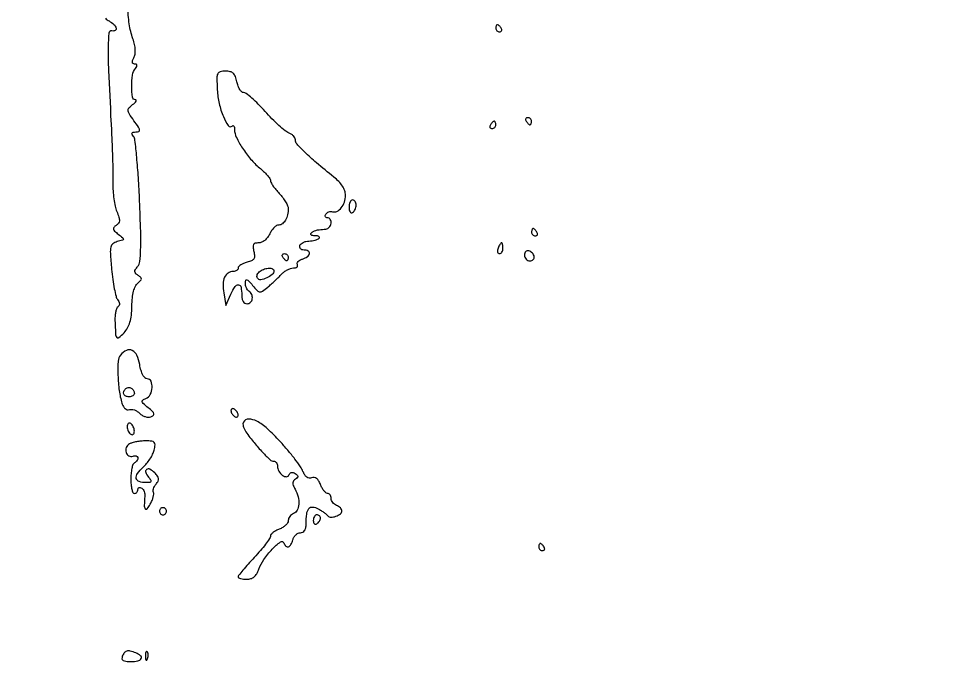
# Model space of a CAD drawing. Extents: x 0 to 4160, y 0 to 3120.
# Drawn here: x 3637.7 to 3898.8, y 365.5 to 545.7 of the extents above; entities that cross this region are included whole.
import ezdxf

# ---------------------------------------------------------------- set-up
doc = ezdxf.new("R2010")
doc.units = 0

msp = doc.modelspace()

# ---------------------------------------------------------------- linework, layer by layer
for points in [[(4159.499279, 606.274193, 0.000001), (4159.667734, 974.478125, 0.000057), (4159.806661, 1380.08378, 0.000034), (4159.883999, 1862.25)], [(757.647081, 3119.740147, 0.000002), (520.492565, 3119.487217, 0.4139)], [(1964.75, 0.149832, 0.000016), (2717.930904, 0.232101, 0.000028), (3351.473438, 0.357111)], [(3661.930922, 545.775842, 0.072739), (3662.928822, 545.038093, -0.060609), (3664.282626, 544.086914, -0.138584), (3664.941516, 543.040263, -0.351409), (3664.67623, 542.393832, -0.177558), (3663.75, 542.25, 0.440917), (3662.888812, 541.617926, 0.024039), (3662.666857, 537.861985, 0.014019), (3662.781627, 531.142755, 0.001876), (3663.473314, 517, -0.00273), (3663.716141, 511.855061, -0.00277), (3663.901462, 506.732743, -0.002693), (3664.013982, 502.275237, -0.01136), (3664.006314, 499.600827, 0.02268), (3664.047659, 497.509364, 0.018365), (3664.27588, 495.276225, 0.018743), (3664.639985, 493.229468, 0.044822), (3665.100046, 491.758468, -0.019805), (3665.684896, 490.171526, -0.090917), (3665.813631, 489.203083, -0.148995), (3665.562342, 488.503826, -0.087329), (3664.909577, 487.888638, 0.063658), (3664.270112, 487.340445, 0.246468), (3664.144197, 486.850696, 0.150999), (3664.470405, 486.295711, 0.022099), (3665.485088, 485.448854, -0.008692), (3666.774297, 484.430238, -0.255778), (3666.925556, 484.055792, -0.296813), (3666.68271, 483.763919, -0.010998), (3665.238854, 483.352211, 0.097353), (3664.003271, 482.755549, 0.18263), (3663.417052, 481.831945, 0.067514), (3663.296273, 480.095623, 0.005762), (3663.640014, 475.634354, 0.01193), (3663.95899, 472.805417, 0.015026), (3664.394981, 470.206141, 0.013157), (3664.877971, 468.071829, 0.105529), (3665.321946, 467.173785, -0.056252), (3665.689833, 466.583111, -0.097263), (3665.832892, 466.024552, -0.123064), (3665.741509, 465.544429, -0.129145), (3665.435698, 465.173785, 0.143506), (3665.079942, 464.716955, 0.037114), (3664.799094, 463.816674, 0.034642), (3664.619755, 462.697849, 0.029302), (3664.582494, 461.5, 0.005274), (3664.731745, 457.578354, 0.141653), (3665.066197, 456.601994, 0.441206), (3665.678784, 456.522962, 0.029519), (3667.112877, 457.890784, 0.05885), (3668.106087, 459.245983, 0.056687), (3668.771265, 460.812104, 0.045791), (3669.161165, 462.766946, 0.021805), (3669.31959, 465.329346, -0.02042), (3669.456052, 467.640374, -0.037656), (3669.783828, 469.493234, -0.047724), (3670.283268, 470.879747, -0.114591), (3670.956713, 471.730997, 0.025907), (3671.764518, 472.446827, 0.188288), (3671.972728, 472.910982, 0.225595), (3671.793037, 473.342829, 0.037937), (3671.064302, 473.904781, -0.050754), (3670.381159, 474.460015, -0.182678), (3670.153329, 474.962709, -0.155995), (3670.298597, 475.542888, -0.034485), (3670.904935, 476.385454, 0.145738), (3671.526821, 477.842983, 0.020783), (3671.764169, 481.120724, 0.014805), (3671.769853, 486.210575, 0.003489), (3671.468189, 494.711669, 0.005249), (3671.122449, 501.235484, 0.00781), (3670.670828, 506.935615, 0.003952), (3670.177161, 511.730842, 0.142006), (3669.755111, 512.75, -0.047651), (3669.368985, 513.339982, -0.252412), (3669.372795, 513.71303, -0.229828), (3669.692761, 513.938704, -0.04064), (3670.445649, 514, 0.092377), (3671.228578, 514.145894, 0.357785), (3671.454592, 514.545116, 0.103412), (3671.143112, 515.329215, 0.008639), (3669.899969, 517.14048, -0.010392), (3668.529144, 519.152866, -0.124039), (3668.226122, 520.036407, -0.217736), (3668.476939, 520.733889, -0.041383), (3669.523005, 521.64048, 0.026022), (3670.166505, 522.164486, 0.080586), (3670.515284, 522.600641, 0.261223), (3670.516, 522.867272, 0.272042), (3670.290107, 523, -0.377088), (3669.478432, 523.713619, -0.031906), (3669.283692, 526.723744, -0.035368), (3669.506328, 529.903999, -0.129539), (3670.282978, 531.75, 0.037739), (3670.64821, 532.306926, 0.166594), (3670.715487, 532.687785, 0.268964), (3670.528456, 532.91869, 0.091378), (3670.087261, 533, -0.13133), (3669.642837, 533.118781, -0.235513), (3669.438763, 533.426311, -0.123265), (3669.503915, 533.957614, -0.031032), (3669.869637, 534.756415, 0.08479), (3670.197783, 535.739309, 0.051361), (3670.259751, 536.967421, 0.042795), (3670.059412, 538.412511, 0.026965), (3669.592849, 540.052248, -0.045805), (3668.577027, 544.210822, -0.03072), (3668.153363, 549.089999, -0.028228)]]:
    msp.add_lwpolyline(points, format="xyb")
for points in [[(3771, 543, 0.105053), (3771.081062, 542.618444, 0.099167), (3771.311086, 542.29375, 0.09642), (3771.654762, 542.076123, 0.093332), (3772.059017, 542, 0.108972), (3772.413961, 542.078288, 0.182303), (3772.6254, 542.29375, 0.161196), (3772.656512, 542.6179, 0.082592), (3772.5, 543, 0.029505), (3772.231006, 543.382774, 0.035638), (3771.933975, 543.70625, 0.038439), (3771.65171, 543.934461, 0.151918), (3771.440983, 544, 0.210953), (3771.272352, 543.92554, 0.081139), (3771.129539, 543.70625, 0.061769), (3771.032345, 543.382849, 0.042167)], [(3693.174933, 525.75, 0.042707), (3693.701203, 521.956845, 0.042114), (3694.865397, 518.289716, 0.053108), (3696.234049, 515.770664, 0.468455), (3697.336924, 515.670257, -0.19357), (3697.586589, 515.776694, -0.250086), (3697.805221, 515.665762, -0.113619), (3697.954417, 515.297437, -0.039671), (3698, 514.723827, 0.112293), (3698.496982, 512.538857, 0.032287), (3700.206152, 509.49651, 0.032577), (3702.498466, 506.427541, 0.04439), (3704.9638, 504.010977, -0.018623), (3706.126433, 502.983158, -0.024132), (3707.108116, 501.953128, -0.023039), (3707.826845, 501.040407, -0.156504), (3708, 500.500758, 0.12823), (3708.144172, 499.947839, 0.020481), (3708.734375, 498.987549, 0.021525), (3709.5428, 497.890546, 0.017386), (3710.5, 496.783426, -0.02459), (3711.456888, 495.643903, -0.027004), (3712.265625, 494.449858, -0.027834), (3712.83863, 493.364332, -0.107924), (3713, 492.625431, -0.054159), (3712.806638, 490.845538, -0.075223), (3712.232606, 489.350438, -0.095514), (3711.379974, 488.352826, -0.169894), (3710.371572, 488, 0.139715), (3709.747772, 487.822221, 0.054941), (3709.038013, 487.265625, 0.048761), (3708.358492, 486.456481, 0.043421), (3707.818046, 485.5, -0.056663), (3707.23112, 484.52248, -0.059104), (3706.446984, 483.717053, -0.064719), (3705.575432, 483.180942, -0.105945), (3704.731077, 483, 0.059628), (3703.777628, 482.88589, 0.207901), (3703.294389, 482.519907, 0.158828), (3703.157778, 481.837649, 0.032136), (3703.383919, 480.606482, -0.044672), (3703.583573, 479.342146, -0.158059), (3703.385835, 478.555247, -0.152069), (3702.757679, 478.01614, -0.040404), (3701.492327, 477.58743, 0.034827), (3700.538185, 477.275964, 0.046883), (3699.732121, 476.857493, 0.055474), (3699.171985, 476.40139, 0.196622), (3699, 475.980948, -0.139186), (3698.893812, 475.606875, -0.100034), (3698.595343, 475.288153, -0.085526), (3698.148943, 475.07353, -0.069492), (3697.622445, 475, 0.149596), (3696.197721, 474.563977, 0.140884), (3695.220634, 473.396597, 0.098176), (3694.79467, 471.502794, 0.046729), (3694.964799, 469), (3695.534156, 465.5), (3696.979265, 468.677878, -0.035536), (3698.131236, 470.797463, -0.276808), (3699.096955, 471.278131, -0.34182), (3699.807634, 470.633116, -0.043792), (3700, 468.440983, 0.049343), (3700.099992, 467.430217, 0.088683), (3700.403627, 466.656831, 0.117066), (3700.884257, 466.17494, 0.1393), (3701.5, 466, 0.197974), (3702.45935, 466.395348, 0.163204), (3702.959892, 467.39193, 0.142059), (3702.789249, 468.599932, 0.14977), (3702, 469.5, -0.102113), (3701.619313, 469.859726, -0.05347), (3701.303523, 470.433213, -0.049991), (3701.094743, 471.116351, -0.054147), (3701.033269, 471.809017, -0.068654), (3701.148816, 472.540041, -0.425256), (3701.452242, 472.695228, -0.126116), (3701.980723, 472.347231, -0.010782), (3703.053926, 471.113706, 0.016229), (3704.368029, 469.636102, 0.175053), (3705.071706, 469.283206, 0.188443), (3705.81235, 469.475691, 0.019328), (3707.262341, 470.613706, 0.007924), (3708.231306, 471.463433, 0.00538), (3709.308465, 472.459964, 0.005421), (3710.327983, 473.444881, 0.010813), (3711.10898, 474.25, -0.045679), (3711.85588, 474.919676, -0.038573), (3712.754011, 475.485937, -0.040259), (3713.661075, 475.874747, -0.081298), (3714.426312, 476, 0.054954), (3715.033456, 476.066932, 0.118836), (3715.452614, 476.272601, 0.189382), (3715.620163, 476.576586, 0.172426), (3715.544496, 476.928004, -0.209118), (3715.487054, 477.331877, -0.11865), (3715.731201, 477.771225, -0.081387), (3716.255962, 478.182695, -0.048846), (3716.985479, 478.495391, 0.069812), (3718.378211, 479.162548, 0.206404), (3718.944985, 480.032217, 0.333056), (3718.589149, 480.728388, 0.114314), (3717.416667, 481, -0.081861), (3716.84371, 481.094439, -0.124392), (3716.422119, 481.367188, -0.144111), (3716.219024, 481.774237, -0.126024), (3716.254378, 482.25, -0.129245), (3716.570649, 482.73067, -0.065941), (3717.171257, 483.141636, -0.058717), (3717.946546, 483.425593, -0.054942), (3718.784415, 483.530036, 0.030348), (3719.644599, 483.594601, 0.030899), (3720.485379, 483.762739, 0.032488), (3721.193626, 484.000677, 0.09941), (3721.61337, 484.280036, 0.209617), (3721.719064, 484.550814, 0.243571), (3721.583302, 484.788511, 0.106257), (3721.155851, 484.950528, 0.037663), (3720.5, 485, -0.039368), (3719.846247, 485.051553, -0.11251), (3719.425521, 485.220312, -0.249223), (3719.297769, 485.467655, -0.195863), (3719.416667, 485.75, -0.060344), (3720.014001, 486.218259, -0.068977), (3720.680298, 486.505145, -0.039158), (3721.6652, 486.695138, -0.007287), (3723.5, 486.875, 0.197658), (3724.468507, 487.371151, 0.14268), (3724.973042, 488.489998, 0.175386), (3724.750586, 489.548997, 0.259742), (3723.940983, 490, -0.116908), (3723.589513, 490.083318, -0.185914), (3723.384183, 490.309256, -0.154935), (3723.362811, 490.650248, -0.077339), (3723.532624, 491.052786, -0.089231), (3723.867795, 491.426137, -0.076423), (3724.329796, 491.683768, -0.076974), (3724.844554, 491.789454, -0.092917), (3725.332712, 491.722429, 0.194381), (3726.607663, 491.801864, 0.11383), (3727.821574, 492.769298, 0.090391), (3728.697494, 494.407776, 0.077818), (3729, 496.339678, 0.085311), (3728.788807, 497.568457, 0.057303), (3728.161407, 498.851184, 0.048884), (3727.14034, 500.147775, 0.033079), (3725.75, 501.417025, -0.006124), (3720.882947, 505.401473, -0.017127), (3717.604879, 508.349941, -0.0186), (3715.455739, 510.580383, -0.184461), (3715, 511.773677, 0.124649), (3714.861522, 512.32052, 0.064473), (3714.446399, 512.896131, 0.057927), (3713.836132, 513.411719, 0.055526), (3713.1154, 513.782224, -0.080108), (3712.112862, 514.361278, -0.01301), (3710.401407, 515.831341, -0.014059), (3708.463441, 517.687368, -0.011962), (3706.522731, 519.75, 0.012581), (3704.625888, 521.76101, 0.017457), (3702.820972, 523.457813, 0.014035), (3701.261834, 524.748706, 0.167409), (3700.532331, 525, -0.191988), (3699.99757, 525.213193, -0.063014), (3699.450435, 525.88125, -0.052007), (3698.973946, 526.851664, -0.038799), (3698.65, 528, 0.036582), (3698.226901, 529.525633, 0.11808), (3697.655268, 530.400549, 0.135407), (3696.799568, 530.85457, 0.054714), (3695.474529, 531, 0.056684), (3693.975326, 530.82949, 0.237167), (3693.297072, 530.267163, 0.10837), (3693.056569, 529.061842, 0.008388)], [(3779.5, 517, 0.029505), (3779.768994, 516.617226, 0.035638), (3780.066025, 516.29375, 0.038439), (3780.34829, 516.065539, 0.151918), (3780.559017, 516, 0.210953), (3780.727648, 516.07446, 0.081139), (3780.870461, 516.29375, 0.061769), (3780.967655, 516.617151, 0.042167), (3781, 517, 0.105053), (3780.918938, 517.381556, 0.099167), (3780.688914, 517.70625, 0.09642), (3780.345238, 517.923877, 0.093332), (3779.940983, 518, 0.108972), (3779.586039, 517.921712, 0.182303), (3779.3746, 517.70625, 0.161196), (3779.343488, 517.3821, 0.082592)], [(3769.5, 516, 0.082592), (3769.343488, 515.6179, 0.161196), (3769.3746, 515.29375, 0.182303), (3769.586039, 515.078288, 0.108972), (3769.940983, 515, 0.093332), (3770.345238, 515.076123, 0.09642), (3770.688914, 515.29375, 0.099167), (3770.918938, 515.618444, 0.105053), (3771, 516, 0.042167), (3770.967655, 516.382849, 0.061769), (3770.870461, 516.70625, 0.081139), (3770.727648, 516.92554, 0.210953), (3770.559017, 517, 0.151918), (3770.34829, 516.934461, 0.038439), (3770.066025, 516.70625, 0.035638), (3769.768994, 516.382774, 0.029505)], [(3730, 492.940983, 0.047867), (3730.071541, 492.195401, 0.104212), (3730.29375, 491.66835, 0.181468), (3730.621877, 491.441401, 0.202618), (3731, 491.5, 0.08825), (3731.382836, 491.842344, 0.053305), (3731.70625, 492.359775, 0.051278), (3731.925833, 492.961978, 0.061875), (3732, 493.559017, 0.067639), (3731.925146, 494.109818, 0.08433), (3731.70625, 494.576711, 0.09965), (3731.38134, 494.888931, 0.142666), (3731, 495, 0.195654), (3730.618015, 494.844577, 0.086673), (3730.29375, 494.395164, 0.066561), (3730.073608, 493.729059, 0.0466)], [(3781, 486, 0.105053), (3781.081062, 485.618444, 0.099167), (3781.311086, 485.29375, 0.09642), (3781.654762, 485.076123, 0.093332), (3782.059017, 485, 0.108972), (3782.413961, 485.078288, 0.182303), (3782.6254, 485.29375, 0.161196), (3782.656512, 485.6179, 0.082592), (3782.5, 486, 0.029505), (3782.231006, 486.382774, 0.035638), (3781.933975, 486.70625, 0.038439), (3781.65171, 486.934461, 0.151918), (3781.440983, 487, 0.210953), (3781.272352, 486.92554, 0.081139), (3781.129539, 486.70625, 0.061769), (3781.032345, 486.382849, 0.042167)], [(3771.638374, 481.5, 0.055937), (3771.488865, 480.925634, 0.100118), (3771.516384, 480.440625, 0.147206), (3771.710807, 480.122486, 0.184534), (3772.031385, 480, 0.152681), (3772.400789, 480.115494, 0.098158), (3772.715469, 480.440625, 0.08088), (3772.92777, 480.926468, 0.062722), (3773, 481.5, 0.024748), (3772.971531, 482.074824, 0.039339), (3772.884553, 482.559375, 0.046727), (3772.758929, 482.903916, 0.289661), (3772.606989, 483, 0.222225), (3772.420671, 482.912889, 0.030693), (3772.160341, 482.559375, 0.030395), (3771.887494, 482.074558, 0.02136)], [(3779, 479.583333, 0.099038), (3779.120875, 478.979073, 0.097945), (3779.465104, 478.465104, 0.097945), (3779.979073, 478.120875, 0.099038), (3780.583333, 478, 0.190724), (3781.459866, 478.346973, 0.244413), (3781.742973, 479.153639, 0.165501), (3781.250696, 480.122932, 0.113253), (3780.1875, 480.770833, 0.134046), (3779.735738, 480.795817, 0.144529), (3779.348828, 480.585286, 0.119977), (3779.089234, 480.158616, 0.077096)], [(3713, 479, -0.042167), (3712.967655, 478.617151, -0.061769), (3712.870461, 478.29375, -0.081139), (3712.727648, 478.07446, -0.210953), (3712.559017, 478, -0.151918), (3712.34829, 478.065539, -0.038439), (3712.066025, 478.29375, -0.035638), (3711.768994, 478.617226, -0.029505), (3711.5, 479, -0.082592), (3711.343488, 479.3821, -0.161196), (3711.3746, 479.70625, -0.182303), (3711.586039, 479.921712, -0.108972), (3711.940983, 480, -0.093332), (3712.345238, 479.923877, -0.09642), (3712.688914, 479.70625, -0.099167), (3712.918938, 479.381556, -0.105053)], [(3709, 475.240547, -0.219642), (3708.505453, 474.169055, -0.068784), (3706.977904, 473.19294, -0.073124), (3705.322828, 472.707559, -0.297461), (3704.418245, 473.132282, -0.12583), (3704.267006, 473.615662, -0.099545), (3704.346718, 474.15944, -0.088966), (3704.646222, 474.680777, -0.076969), (3705.121885, 475.096491, -0.058301), (3706.406892, 475.714273, -0.073768), (3707.701088, 475.955663, -0.11068), (3708.643216, 475.780979, -0.30032)], [(3666.130208, 451.656891, 0.161342), (3665.463574, 449.952318, 0.020933), (3665.419951, 445.99113, 0.025364), (3665.769367, 441.716677, 0.04232), (3666.545655, 438.193442, 0.051243), (3666.927042, 437.300982, 0.087148), (3667.436034, 436.671694, 0.116661), (3668.014173, 436.367348, 0.155919), (3668.602483, 436.400953, -0.117813), (3669.229195, 436.484075, -0.060688), (3670.005278, 436.307338, -0.055248), (3670.802608, 435.916741, -0.054929), (3671.49676, 435.360383, 0.064136), (3672.208627, 434.810972, 0.05871), (3673.057603, 434.440044, 0.062504), (3673.9093, 434.294033, 0.103201), (3674.62716, 434.410422, 0.075322), (3675.334919, 434.812626, 0.309875), (3675.474253, 435.258806, 0.133411), (3675.096876, 435.856006, 0.014433), (3673.851461, 436.933257, -0.011411), (3672.490584, 438.09608, -0.154593), (3672.161874, 438.651814, -0.321987), (3672.340841, 439.080322, -0.045258), (3673.25, 439.532697, 0.185212), (3674.453051, 440.625742, 0.101666), (3674.980438, 442.573996, 0.124009), (3674.654131, 444.317326, 0.292706), (3673.587898, 445, -0.203396), (3672.958713, 445.266993, -0.071896), (3672.374195, 446.077808, -0.051664), (3671.872539, 447.341721, -0.026815), (3671.5, 449, 0.064549), (3670.71337, 451.576813, 0.173233), (3669.400222, 452.93574, 0.229133), (3667.797248, 452.950132, 0.109576)], [(3670, 440.940983, -0.156819), (3669.8846, 440.582093, -0.097386), (3669.559375, 440.276414, -0.079459), (3669.073598, 440.070066, -0.06085), (3668.5, 440, -0.103624), (3667.575357, 440.193711, -0.202875), (3667.067517, 440.730754, -0.1934), (3667.086489, 441.491235, -0.094876), (3667.63948, 442.306147, -0.191124), (3668.316568, 442.598585, -0.139481), (3669.119339, 442.396031, -0.123736), (3669.764316, 441.769921, -0.139398)], [(3697, 436.118034, 0.085235), (3697.073533, 435.689814, 0.053414), (3697.29375, 435.230237, 0.051777), (3697.617474, 434.810561, 0.064269), (3698, 434.5, 0.076764), (3698.382383, 434.338175, 0.154201), (3698.70625, 434.357263, 0.186277), (3698.920761, 434.550471, 0.117858), (3699, 434.881966, 0.085235), (3698.926467, 435.310186, 0.053414), (3698.70625, 435.769763, 0.051777), (3698.382526, 436.189439, 0.064269), (3698, 436.5, 0.076764), (3697.617617, 436.661825, 0.154201), (3697.29375, 436.642737, 0.186277), (3697.079239, 436.449529, 0.117858)], [(3700.461757, 432.938122, 0.148677), (3700.332596, 432.449412, 0.055296), (3700.438016, 431.738862, 0.048604), (3700.734305, 430.939363, 0.041793), (3701.192067, 430.167971, 0.015887), (3703.476125, 427.168911, 0.01902), (3705.818657, 424.50173, 0.014413), (3707.931811, 422.397624, 0.190876), (3708.93544, 422, -0.12853), (3709.34142, 421.893885, -0.100726), (3709.687285, 421.595343, -0.089147), (3709.919843, 421.148755, -0.075714), (3710, 420.622445, 0.130028), (3710.368499, 419.229398, 0.098988), (3711.407084, 418.03212, 0.159476), (3712.505545, 417.640297, 0.330111), (3713.211771, 418.135313, -0.110755), (3713.469963, 418.563745, -0.142954), (3713.865817, 418.792419, -0.124868), (3714.36558, 418.788123, -0.074268), (3714.91578, 418.552051, -0.039298), (3715.508779, 418.11775, -0.203638), (3715.684573, 417.761437, -0.224465), (3715.542523, 417.410951, -0.047674), (3715.003518, 417.002174, 0.097943), (3714.49662, 416.531049, 0.148249), (3714.301548, 415.965853, 0.10147), (3714.424132, 415.226299, 0.031232), (3714.896755, 414.192915, -0.059495), (3715.738568, 412.038814, -0.078086), (3715.944566, 409.940105, -0.100191), (3715.507275, 408.281136, -0.188937), (3714.5, 407.361626, 0.075422), (3713.926574, 407.035611, 0.064634), (3713.440625, 406.538638, 0.066837), (3713.111947, 405.953271, 0.094819), (3713, 405.36826, -0.144029), (3712.819973, 404.75626, -0.06014), (3712.265625, 404.087757, -0.052668), (3711.45641, 403.468615, -0.046169), (3710.5, 403, 0.034856), (3709.543089, 402.557655, 0.044141), (3708.734375, 402.015105, 0.050472), (3708.171001, 401.457786, 0.174217), (3708, 400.98191, -0.153858), (3707.799795, 400.346694, -0.010678), (3706.678125, 398.814732, -0.014382), (3705.223817, 397.024074, -0.010287), (3703.5, 395.103454, 0.006252), (3701.775577, 393.213072, 0.009363), (3700.321875, 391.515932, 0.0049), (3699.143201, 390.057671, 0.169076), (3699, 389.646295, 0.286064), (3699.155578, 389.396619, 0.048408), (3699.705639, 389.189849, 0.040309), (3700.481652, 389.046836, 0.025424), (3701.402175, 389, 0.070269), (3702.573293, 389.165403, 0.104801), (3703.483119, 389.650054, 0.091371), (3704.200668, 390.518983, 0.043178), (3704.797991, 391.850362, -0.069351), (3706.177286, 394.539599, -0.037691), (3708.539065, 397.414417, -0.04133), (3710.83576, 399.449582, -0.511598), (3711.782197, 399.153409, 0.11248), (3712.332494, 398.247272, 0.289344), (3713.045597, 398.074498, 0.188713), (3713.766411, 398.679959, 0.06091), (3714.289749, 400, -0.070024), (3714.608997, 400.764455, -0.069688), (3715.127252, 401.4125, -0.075597), (3715.758114, 401.849832, -0.114309), (3716.40638, 402, 0.122773), (3717.077605, 402.167339, 0.12552), (3717.585248, 402.629358, 0.096498), (3717.897863, 403.389269, 0.04951), (3718, 404.418213, -0.027913), (3718.1593, 407.269506, -0.138461), (3718.759146, 408.742192, -0.2582), (3719.801029, 409.186955, -0.101857), (3721.338929, 408.702937, -0.014624), (3722.208787, 408.184855, -0.015198), (3723.035546, 407.623101, -0.015051), (3723.719509, 407.095222, -0.061682), (3724.07995, 406.71613, 0.247892), (3724.911636, 406.316601, 0.077628), (3726.312855, 406.590589, 0.076652), (3727.578231, 407.28359, 0.233285), (3728, 408.138374, 0.135188), (3727.89094, 408.534367, 0.062056), (3727.559375, 408.960312, 0.054875), (3727.073759, 409.349616, 0.049969), (3726.5, 409.638374, -0.074185), (3725.926569, 409.962529, -0.064359), (3725.440625, 410.454091, -0.06686), (3725.111903, 411.031441, -0.096313), (3725, 411.606989, 0.071903), (3724.92305, 412.139319, 0.087), (3724.698979, 412.590803, 0.100405), (3724.366029, 412.892632, 0.134877), (3723.975249, 413, -0.177749), (3723.516644, 413.168352, -0.049173), (3722.974443, 413.728764, -0.043142), (3722.443641, 414.531245, -0.033721), (3722.007262, 415.4809, 0.042825), (3721.503002, 416.527685, 0.095113), (3720.918844, 417.188142, 0.131224), (3720.262596, 417.462519, 0.126026), (3719.545911, 417.379244, -0.121979), (3718.836592, 417.291088, -0.128208), (3718.182808, 417.547781, -0.09658), (3717.603823, 418.170431, -0.046622), (3717.115246, 419.148345, 0.059817), (3716.440416, 420.414585, 0.010719), (3714.859619, 422.580047, 0.011438), (3712.884684, 425.047955, 0.010111), (3710.717971, 427.528411, 0.023968), (3707.143518, 431.09758, 0.062923), (3704.180656, 433.173019, 0.117374), (3701.945308, 433.747828, 0.264746)], [(3668, 431.618034, 0.059645), (3668.074178, 430.99842, 0.050746), (3668.29375, 430.377112, 0.053126), (3668.617096, 429.846464, 0.091204), (3669, 429.5, 0.131946), (3669.379909, 429.386134, 0.190139), (3669.70625, 429.504138, 0.14379), (3669.926373, 429.853366, 0.069308), (3670, 430.381966, 0.059645), (3669.925822, 431.00158, 0.050746), (3669.70625, 431.622888, 0.053126), (3669.382904, 432.153536, 0.091204), (3669, 432.5, 0.131946), (3668.620091, 432.613866, 0.190139), (3668.29375, 432.495862, 0.14379), (3668.073627, 432.146634, 0.069308)], [(3668.619409, 426.806886, 0.175695), (3667.749171, 425.800047, 0.16495), (3667.697483, 424.438924, 0.19755), (3668.463321, 423.490088, 0.220485), (3669.629042, 423.411145, -0.140217), (3670.510956, 423.488768, -0.306121), (3670.969068, 423.031064, -0.208235), (3670.791715, 422.233786, -0.097239), (3670, 421.5, 0.17067), (3669.612194, 421.01959, 0.031293), (3669.29375, 419.90585, 0.030444), (3669.07325, 418.49521, 0.023552), (3669, 416.940983, 0.023957), (3669.072405, 415.43068, 0.038191), (3669.29375, 414.157664, 0.044731), (3669.61304, 413.248983, 0.293924), (3670, 413, 0.105053), (3670.381556, 413.081062, 0.099167), (3670.70625, 413.311086, 0.09642), (3670.923877, 413.654762, 0.093332), (3671, 414.059017, -0.116157), (3671.082845, 414.410813, -0.185617), (3671.307806, 414.616713, -0.155517), (3671.647223, 414.639, -0.077801), (3672.04785, 414.470427, -0.103752), (3672.436947, 414.100357, -0.059505), (3672.740011, 413.525015, -0.055675), (3672.91708, 412.844954, -0.060393), (3672.932696, 412.16141, 0.014931), (3672.76312, 409.669281, 0.163102), (3673.042005, 408.718352, 0.49801), (3673.574759, 408.698069, 0.044832), (3674.447699, 409.987451, 0.026991), (3674.938243, 410.99891, 0.034253), (3675.273693, 411.98108, 0.036571), (3675.431153, 412.810874, 0.168568), (3675.326174, 413.281256, -0.158302), (3675.224324, 413.698218, -0.060044), (3675.341454, 414.293244, -0.051726), (3675.636469, 414.958026, -0.042951), (3676.078007, 415.593993, 0.053327), (3676.63919, 416.439115, 0.151893), (3676.762962, 417.126562, 0.130878), (3676.479916, 417.827836, 0.03539), (3675.687907, 418.740665, 0.069505), (3674.369585, 419.735829, 0.289376), (3673.419999, 419.683037, 0.346765), (3673.180587, 418.86378, 0.077519), (3673.979944, 417.524166, -0.025098), (3674.608207, 416.6848, -0.275392), (3674.630372, 416.281407, -0.255159), (3674.282139, 416.048965, -0.022232), (3673.181462, 416, -0.081295), (3671.326019, 416.303685, -0.272839), (3670.551412, 417.198322, -0.206131), (3670.861131, 418.547415, -0.052386), (3672.404463, 420.248173, 0.038349), (3673.413693, 421.299599, 0.028649), (3674.361873, 422.59738, 0.029254), (3675.117301, 423.931557, 0.056798), (3675.528928, 425.083333, 0.030938), (3675.780837, 426.569497, 0.216134), (3675.555205, 427.251118, 0.186136), (3674.86723, 427.589704, 0.022326), (3673.144453, 427.666667, 0.025115), (3671.887501, 427.60349, 0.021835), (3670.582381, 427.414106, 0.022419), (3669.415557, 427.137704, 0.05826)], [(3677, 408, 0.099038), (3677.076342, 407.618362, 0.097945), (3677.29375, 407.29375, 0.097945), (3677.618362, 407.076342, 0.099038), (3678, 407, 0.099038), (3678.381638, 407.076342, 0.097945), (3678.70625, 407.29375, 0.097945), (3678.923658, 407.618362, 0.099038), (3679, 408, 0.099038), (3678.923658, 408.381638, 0.097945), (3678.70625, 408.70625, 0.097945), (3678.381638, 408.923658, 0.099038), (3678, 409, 0.099038), (3677.618362, 408.923658, 0.097945), (3677.29375, 408.70625, 0.097945), (3677.076342, 408.381638, 0.099038)], [(3720, 405.440983, 0.066118), (3720.073267, 404.889346, 0.138808), (3720.29375, 404.521475, 0.191142), (3720.620352, 404.392057, 0.139169), (3721, 404.5, 0.06081), (3721.382515, 404.806203, 0.051032), (3721.70625, 405.2129, 0.053229), (3721.926698, 405.653442, 0.089642), (3722, 406.059017, 0.105429), (3721.923444, 406.418051, 0.099231), (3721.70625, 406.723586, 0.096318), (3721.381732, 406.928382, 0.092995), (3721, 407, 0.153634), (3720.618621, 406.879982, 0.097988), (3720.29375, 406.542039, 0.080552), (3720.074545, 406.037096, 0.062283)], [(3783, 398, 0.105053), (3783.081062, 397.618444, 0.099167), (3783.311086, 397.29375, 0.09642), (3783.654762, 397.076123, 0.093332), (3784.059017, 397, 0.108972), (3784.413961, 397.078288, 0.182303), (3784.6254, 397.29375, 0.161196), (3784.656512, 397.6179, 0.082592), (3784.5, 398, 0.029505), (3784.231006, 398.382774, 0.035638), (3783.933975, 398.70625, 0.038439), (3783.65171, 398.934461, 0.151918), (3783.440983, 399, 0.210953), (3783.272352, 398.92554, 0.081139), (3783.129539, 398.70625, 0.061769), (3783.032345, 398.382849, 0.042167)], [(3666.638374, 367.5, 0.118031), (3666.54538, 366.796542, 0.230808), (3666.837412, 366.327847, 0.116597), (3667.600201, 366.068476, 0.023909), (3669.031385, 366, 0.046705), (3670.990482, 366.1834, 0.218081), (3671.892634, 366.822189, 0.368893), (3671.745152, 367.62547, 0.079165), (3670.418213, 368.393011, 0.02846), (3668.84215, 368.897004, 0.121746), (3667.862655, 368.907091, 0.172426), (3667.180322, 368.466362, 0.072476)], [(3673.078947, 367.416667, 0.018894), (3673.137993, 366.670344, 0.168741), (3673.279315, 366.37858, 0.470617), (3673.461564, 366.395823, 0.054073), (3673.683114, 366.8125, 0.051402), (3673.839148, 367.359369, 0.05415), (3673.876576, 367.916927, 0.060344), (3673.797407, 368.402231, 0.126455), (3673.604167, 368.729167, 0.296942), (3673.385309, 368.77538, 0.208169), (3673.200665, 368.592839, 0.077125), (3673.089945, 368.112848, 0.028489)]]:
    msp.add_lwpolyline(points, format="xyb", close=True)

doc.saveas('drawing.dxf')
